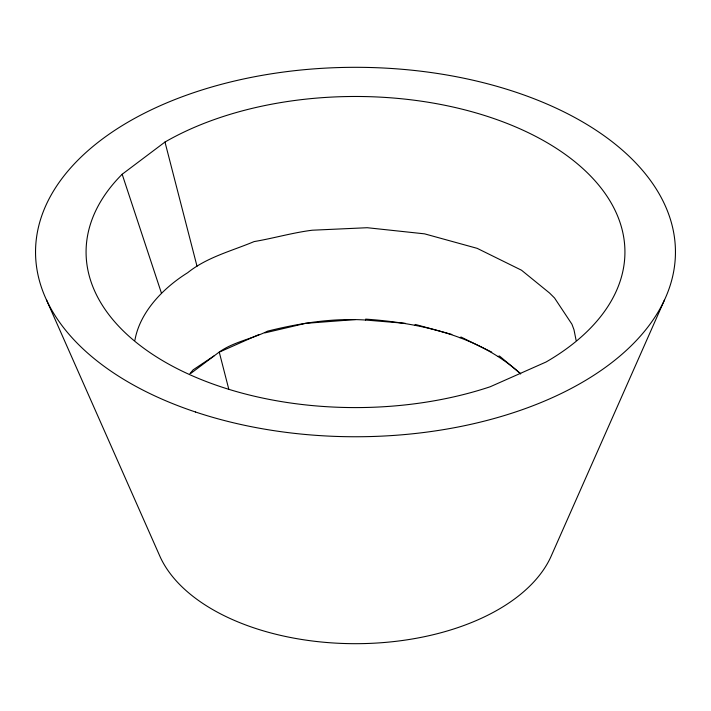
<?xml version="1.0" encoding="UTF-8"?>
<svg xmlns="http://www.w3.org/2000/svg" width="711" height="711" viewBox="0 0 711 711"><rect width="100%" height="100%" fill="white"/><g stroke="black" fill="none" stroke-linecap="round" stroke-linejoin="round"><path stroke-width="1.07" d="M190.904 373.328L217.806 353.118C232.426 341.991 251.543 339.191 267.612 331.148C299.669 323.185 332.455 317.906 365.57 320.03L365.667 319.123C420.681 322.972 478.69 335.672 520.639 373.853M134.894 340.302C139.916 311.622 163.877 287.502 187.677 272.713C207.061 257.151 231.555 251.045 254.12 241.58C273.566 238.292 292.736 232.666 312.28 230.213L367.231 227.716L424.565 233.848L477.188 248.352L521.51 270.216L549.55 293.021L554.527 297.962L571.937 324.225L573.981 329.7L576.132 340.471M664.545 299.846L550.687 557.22A202.075 116.666 0 0 1 355.5 643.686A202.075 116.666 0 0 1 160.313 557.22L46.455 299.846M414.78 325.3L415.375 324.447L451.849 334.463M189.908 373.657L193.108 369.862L213.922 355.989M122.168 174.257L164.979 142.04A269.433 155.558 0 0 1 546.021 142.04A269.433 155.558 0 0 1 546.021 362.023L490.217 386.748A269.433 155.558 0 0 1 164.979 362.023A269.433 155.558 0 0 1 122.168 174.257L161.406 293.039M459.955 337.743L461.004 337.023L491.754 352.141M259.16 334.454L219.255 352.141L228.853 389.45M498.002 356.513L499.433 355.98L520.674 373.764M264.848 332.899L305.632 323.345L355.509 319.559M365.57 320.03L405.377 323.345M164.979 142.04L197.018 266.243M195.525 412.007A319.95 184.718 0 0 0 675.45 252.032A319.95 184.718 0 0 0 195.525 92.057A319.95 184.718 0 0 0 195.525 412.007"/></g></svg>
